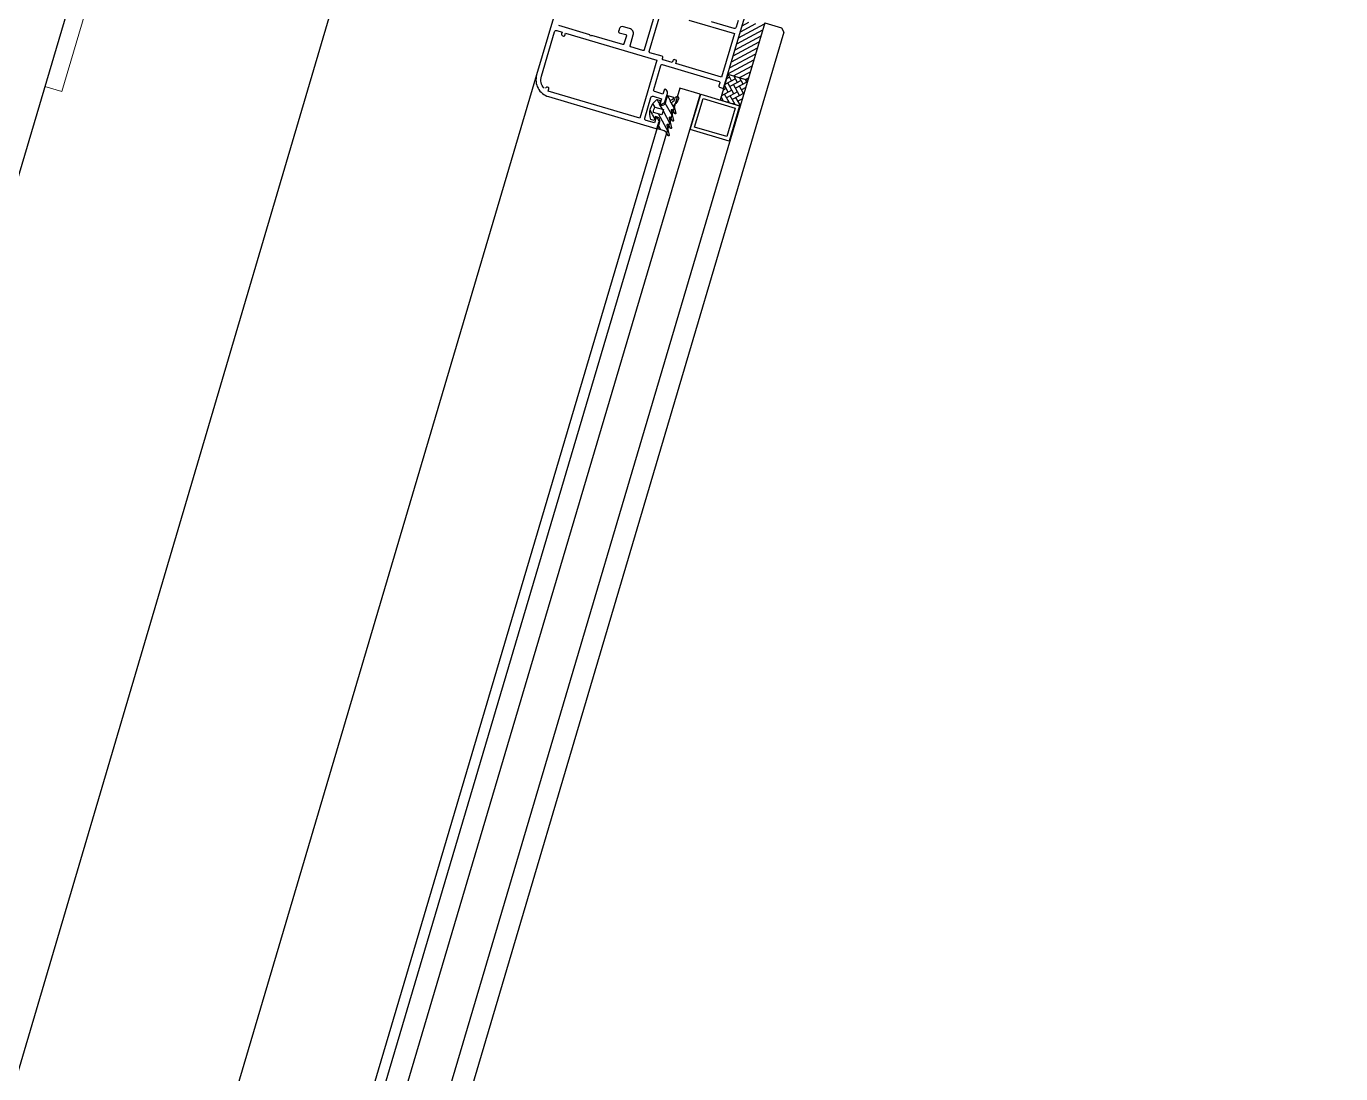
# Model space of a CAD drawing. Header units: millimetres. Extents: x 62878 to 70819, y -67946 to -61850.
# Drawn here: x 67686.36 to 67723.98, y -66561.99 to -66532.02 of the extents above; entities that cross this region are included whole.
import ezdxf

# ---------------------------------------------------------------- set-up
doc = ezdxf.new("R2010")
doc.units = ezdxf.units.MM
doc.layers.add('Dog_dos_yeni', color=63, linetype='Continuous', lineweight=5)
doc.layers.add('DOGRAMA', color=171, linetype='Continuous', lineweight=0)
doc.layers.add('ÇATI K', color=254, linetype='Continuous')

msp = doc.modelspace()

# ---------------------------------------------------------------- hatches: boundary and pattern name
at = {"layer": 'DOGRAMA', "lineweight": -2}
h = msp.add_hatch(dxfattribs=at)
h.set_pattern_fill('ANSI31', color=256, scale=0.04, angle=73.5058, style=0)
h.set_pattern_definition([(208.50578, (67731.20828, -66402.14522), (-0.06061043, 0.11160365), [])])
h.paths.add_polyline_path([(67706.543, -66533.129, 0.414214), (67706.525, -66533.095), (67706.895, -66531.846, 0.153231), (67707.498, -66531.921), (67707.092, -66533.292)])
h.paths.add_polyline_path([(67706.439, -66533.387), (67706.509, -66533.148, 0.414214), (67706.543, -66533.129), (67707.092, -66533.292), (67707.014, -66533.557)])
h = msp.add_hatch(dxfattribs=at)
h.set_pattern_fill('AR-HBONE', color=256, scale=0.03, angle=73.5058, style=0)
h.set_pattern_definition([(118.5058, (67670.70241, -66527.9155), (-0.16272197, 0.04818257), [0.36, -0.12]), (208.5058, (67670.64514, -66527.81005), (-0.16272197, 0.04818257), [0.36, -0.12])])
h.paths.add_polyline_path([(67706.29, -66533.889), (67706.219, -66534.128), (67706.794, -66534.299), (67707.014, -66533.557), (67706.439, -66533.387)])
h = msp.add_hatch(dxfattribs=at)
h.set_pattern_fill('ANSI31', color=256, scale=0.05, angle=73.5058, style=0)
h.set_pattern_definition([(118.50578, (67663.00156, -66632.49266), (-0.13950457, -0.07576304), [])])
edge = h.paths.add_edge_path(flags=16)
edge.add_arc((67704.707, -66534.515), 0.4, 151.9688, 175.0427, ccw=False)
edge.add_line((67704.354, -66534.327), (67704.595, -66534.398))
edge.add_line((67704.595, -66534.398), (67704.55, -66534.552))
edge.add_line((67704.55, -66534.552), (67704.308, -66534.48))
edge = h.paths.add_edge_path()
edge.add_arc((67704.707, -66534.515), 0.5, 126.6359, 200.3757, ccw=False)
edge.add_line((67704.409, -66534.114), (67704.504, -66534.142))
edge.add_line((67704.504, -66534.142), (67704.47, -66534.257))
edge.add_line((67704.47, -66534.257), (67704.528, -66534.274))
edge.add_arc((67704.556, -66534.178), 0.1, 253.5058, 343.5058)
edge.add_line((67704.652, -66534.207), (67704.715, -66533.996))
edge.add_line((67704.715, -66533.996), (67704.887, -66534.047))
edge.add_line((67704.887, -66534.047), (67704.876, -66534.085))
edge.add_arc((67704.814, -66534.066), 0.065, 275.0964, 343.5058, ccw=False)
edge.add_arc((67704.822, -66534.164), 0.0327, 95.0964, 288.9361)
edge.add_arc((67704.741, -66534.018), 0.199, 297.5896, 347.8555)
edge.add_arc((67704.983, -66534.075), 0.05, -15.5221, 161.9912, ccw=False)
edge.add_arc((67704.72, -66534.002), 0.323, 305.1201, 344.4464, ccw=False)
edge.add_arc((67704.917, -66534.283), 0.02, 125.1201, 193.5058)
edge.add_line((67704.898, -66534.287), (67704.949, -66534.501))
edge.add_arc((67704.935, -66534.505), 0.015, -146.4942, 13.5058, ccw=False)
edge.add_line((67704.922, -66534.513), (67704.854, -66534.411))
edge.add_arc((67704.838, -66534.422), 0.02, 33.5058, 193.5058)
edge.add_line((67704.818, -66534.426), (67704.887, -66534.712))
edge.add_arc((67704.872, -66534.716), 0.015, -146.4942, 13.5058, ccw=False)
edge.add_line((67704.86, -66534.724), (67704.792, -66534.621))
edge.add_arc((67704.775, -66534.633), 0.02, 33.5058, 193.5058)
edge.add_line((67704.756, -66534.637), (67704.824, -66534.923))
edge.add_arc((67704.81, -66534.927), 0.015, -146.4942, 13.5058, ccw=False)
edge.add_line((67704.797, -66534.935), (67704.729, -66534.832))
edge.add_arc((67704.713, -66534.843), 0.02, 33.5058, 193.5058)
edge.add_line((67704.693, -66534.848), (67704.762, -66535.134))
edge.add_arc((67704.747, -66535.138), 0.015, -146.4942, 13.5058, ccw=False)
edge.add_line((67704.735, -66535.146), (67704.671, -66535.05))
edge.add_arc((67704.588, -66535.105), 0.1, 33.5058, 73.5058)
edge.add_line((67704.616, -66535.01), (67704.431, -66534.955))
edge.add_line((67704.431, -66534.955), (67704.493, -66534.744))
edge.add_arc((67704.397, -66534.715), 0.1, 343.5058, 433.5058)
edge.add_line((67704.426, -66534.619), (67704.368, -66534.602))
edge.add_line((67704.368, -66534.602), (67704.334, -66534.717))
edge.add_line((67704.334, -66534.717), (67704.238, -66534.689))

# ---------------------------------------------------------------- linework, layer by layer
msp.add_lwpolyline([(68896.021, -63031.435), (69030.259, -63071.184), (69185.279, -62547.653), (68892.999, -62461.107, 1.044368), (68063.198, -62298.73, 0.204375), (63106.96, -62494.783, 0.353953), (62932.94, -62997.825), (63753.185, -65779.598), (64154.954, -67142.153), (65336.723, -66792.622), (65336.7, -66829.112), (65270.535, -66829.071, 0.626789), (65270.199, -67369.071), (65531.845, -67369.234, 0.926242), (66130.088, -67369.606), (66391.733, -67369.769, 0.626743), (66392.069, -66829.769), (66326.147, -66829.728), (66326.17, -66793.238), (67506.156, -67144.128), (68467.025, -63899.086), (68625.204, -63946.037), (68896.024, -63031.423)], format="xyb")
at = {"layer": 'Dog_dos_yeni'}
msp.add_lwpolyline([(67686.892, -66533.745), (67691.719, -66517.445), (67692.198, -66517.587), (67690.708, -66522.621), (67699.817, -66525.318), (67699.675, -66525.798), (67690.566, -66523.1), (67689.004, -66528.374), (67698.113, -66531.071), (67697.971, -66531.551), (67688.862, -66528.853), (67687.372, -66533.887), (67686.892, -66533.745)], close=True, dxfattribs=at)
at = {"layer": 'DOGRAMA', "lineweight": -2}
for p, q in [((67707.498, -66531.921), (67694.663, -66575.27)), ((67707.498, -66531.921), (67707.978, -66532.063)), ((67708.045, -66532.187), (67695.238, -66575.44)), ((67707.978, -66532.063), (67708.045, -66532.187)), ((67700.967, -66533.408), (67689.063, -66573.612)), ((67706.439, -66533.387), (67706.219, -66534.128)), ((67706.439, -66533.387), (67707.014, -66533.557)), ((67706.439, -66533.387), (67707.014, -66533.557)), ((67705.068, -66533.788), (67692.937, -66574.759)), ((67705.644, -66533.958), (67705.068, -66533.788)), ((67705.644, -66533.958), (67693.512, -66574.929)), ((67706.794, -66534.299), (67706.219, -66534.128)), ((67704.42, -66534.92), (67692.649, -66574.673))]:
    msp.add_line(p, q, dxfattribs=at)
msp.add_lwpolyline([(66522.144, -66852.653), (67506.156, -67144.128), (68892.83, -62461.057)], dxfattribs=at)
at = {"layer": 'DOGRAMA', "lineweight": -2, "ltscale": 0.5}
for points in [[(67701.615, -66531.221), (67700.967, -66533.408, 0.414214), (67701.305, -66534.029), (67704.383, -66534.94, 0.414214), (67704.42, -66534.92), (67704.468, -66534.758, 0.19911), (67704.464, -66534.72), (67704.426, -66534.649, 0.668097), (67704.374, -66534.654), (67704.336, -66534.781), (67704.097, -66534.71, -0.414214), (67704.063, -66534.648), (67704.239, -66534.053, -0.414214), (67704.301, -66534.019), (67704.541, -66534.09), (67704.503, -66534.217, 0.668097), (67704.544, -66534.249), (67704.615, -66534.211, 0.198962), (67704.639, -66534.181), (67704.71, -66533.941, 0.372839), (67704.656, -66533.822, 0.45685), (67704.614, -66533.841), (67704.58, -66533.956), (67704.35, -66533.888, -0.414214), (67704.317, -66533.826), (67704.521, -66533.135, -0.414214), (67704.558, -66533.115), (67706.188, -66533.598, -0.414214), (67706.209, -66533.635), (67706.183, -66533.721, 0.414214), (67706.203, -66533.759), (67706.29, -66533.784, 0.414214), (67706.327, -66533.764), (67706.915, -66531.779, 0.414214)], [(67704.564, -66530.948), (67704.047, -66532.693, -0.414214), (67704.01, -66532.713), (67703.66, -66532.609, -0.414214), (67703.64, -66532.572), (67703.731, -66532.265, 0.414214), (67703.629, -66532.079), (67703.457, -66532.028, 0.414214), (67703.332, -66532.095), (67703.327, -66532.114), (67703.313, -66532.162, 0.414214), (67703.333, -66532.2), (67703.515, -66532.253, -0.414214), (67703.535, -66532.291), (67703.467, -66532.521, -0.414214), (67703.43, -66532.541), (67702.543, -66532.278), (67702.506, -66532.299), (67702.485, -66532.261), (67701.598, -66531.999, -0.414214)], [(67706.737, -66531.852), (67706.68, -66532.043, -0.414214), (67706.618, -66532.077), (67705.975, -66531.887, -0.414214)], [(67701.18, -66533.792, -0.26214), (67701.102, -66533.447), (67701.479, -66532.172, -0.414214), (67701.541, -66532.138), (67701.695, -66532.184), (67701.681, -66532.232, 0.414214), (67701.714, -66532.294), (67701.734, -66532.3, 0.414214), (67701.771, -66532.279), (67701.791, -66532.212), (67704.408, -66532.987), (67703.917, -66534.646), (67701.3, -66533.871), (67701.319, -66533.804, 0.414214), (67701.299, -66533.767), (67701.28, -66533.761, 0.361813), (67701.221, -66533.786)]]:
    msp.add_lwpolyline(points, format="xyb", dxfattribs=at)
at = {"layer": 'DOGRAMA', "linetype": 'ByBlock', "lineweight": -2}
msp.add_lwpolyline([(67705.322, -66531.839), (67706.626, -66532.226), (67706.257, -66533.472), (67704.953, -66533.086), (67704.973, -66533.019, 0.414214), (67704.952, -66532.982), (67704.924, -66532.973, 0.414214), (67704.861, -66533.007), (67704.847, -66533.055), (67704.588, -66532.978, -0.414214), (67704.568, -66532.941), (67704.577, -66532.912, 0.414214), (67704.556, -66532.875), (67704.211, -66532.772, -0.414214), (67704.191, -66532.735), (67704.552, -66531.517, -0.414214)], format="xyb", dxfattribs=at)
at = {"layer": 'DOGRAMA', "lineweight": -2}
for points in [[(67704.238, -66534.689, -0.333333), (67704.409, -66534.114), (67704.504, -66534.142), (67704.47, -66534.257), (67704.528, -66534.274, 0.414214), (67704.652, -66534.207), (67704.715, -66533.996), (67704.887, -66534.047), (67704.876, -66534.085, -0.307685), (67704.819, -66534.131, 1.128702), (67704.833, -66534.194, 0.222912), (67704.936, -66534.06, -0.978531), (67705.031, -66534.089, -0.173298), (67704.906, -66534.266, 0.307572), (67704.898, -66534.287), (67704.949, -66534.501, -0.8391), (67704.922, -66534.513), (67704.854, -66534.411, 0.8391), (67704.818, -66534.426), (67704.887, -66534.712, -0.8391), (67704.86, -66534.724), (67704.792, -66534.621, 0.8391), (67704.756, -66534.637), (67704.824, -66534.923, -0.8391), (67704.797, -66534.935), (67704.729, -66534.832, 0.8391), (67704.693, -66534.848), (67704.762, -66535.134, -0.8391), (67704.735, -66535.146), (67704.671, -66535.05, 0.176327), (67704.616, -66535.01), (67704.431, -66534.955), (67704.493, -66534.744, 0.414214), (67704.426, -66534.619), (67704.368, -66534.602), (67704.334, -66534.717)], [(67704.308, -66534.48, -0.101021), (67704.354, -66534.327), (67704.595, -66534.398), (67704.55, -66534.552)], [(67704.308, -66534.48, -0.101021), (67704.354, -66534.327), (67704.595, -66534.398), (67704.55, -66534.552)]]:
    msp.add_lwpolyline(points, format="xyb", close=True, dxfattribs=at)
for points in [[(67706.775, -66534.293), (67706.477, -66535.3), (67705.365, -66534.97), (67705.663, -66533.964)], [(67706.651, -66534.36), (67706.409, -66535.175), (67705.489, -66534.903), (67705.73, -66534.088)]]:
    msp.add_lwpolyline(points, close=True, dxfattribs=at)
at = {"layer": 'ÇATI K', "color": 0}
msp.add_line((67736.638, -66390.566), (67512.594, -67150.633), dxfattribs=at)

doc.saveas('drawing.dxf')
